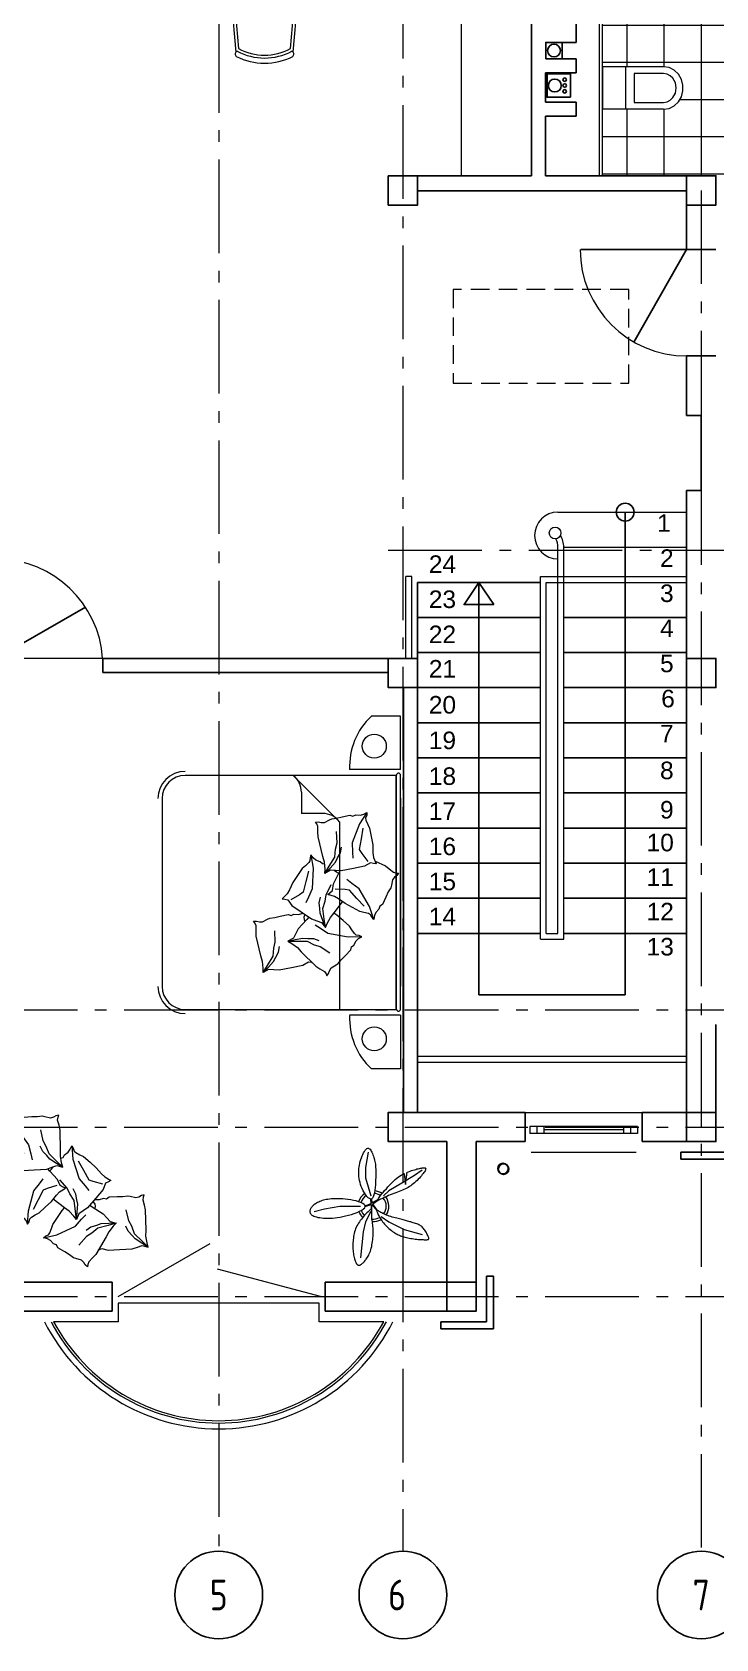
# Model space of a CAD drawing. Header units: millimetres. Extents: x -133165 to 20117, y 15722 to 63536.
# Drawn here: x -82833 to -76988, y 16065 to 29798 of the extents above; entities that cross this region are included whole.
import ezdxf
from ezdxf.enums import TextEntityAlignment as Align

# ---------------------------------------------------------------- set-up
doc = ezdxf.new("R2010")
doc.units = ezdxf.units.MM
for name, pattern in [('GOST2.303 5', [24, 20, -1.5, 1, -1.5]), ('GOST2.303 6', [12, 8, -1.5, 1, -1.5]), ('HIDDEN', [9.525, 6.35, -3.175])]:
    doc.linetypes.add(name, pattern=pattern)
doc.layers.get('0').update_dxf_attribs({"lineweight": 15})
for name, color, linetype, lineweight in [('area', 191, 'Continuous', 30), ('axis', 7, 'GOST2.303 5', 9), ('Furniture', 28, 'Continuous', 9), ('hatch', 8, 'Continuous', 5), ('v', 140, 'Continuous', 20), ('wall', 5, 'Continuous', 60), ('wc', 4, 'Continuous', 15)]:
    doc.layers.add(name, color=color, linetype=linetype, lineweight=lineweight)
for name, color, linetype in [('cornice', 251, 'Continuous'), ('hidden', 9, 'HIDDEN'), ('merdiven', 3, 'Continuous'), ('windows', 8, 'Continuous')]:
    doc.layers.add(name, color=color, linetype=linetype)
doc.styles.add('ATTR', font='romans.shx', dxfattribs={"width": 0.8, "height": 0.470416})
doc.styles.add('GOST 2.304', font='CS_Gost2304.shx')
doc.styles.add('style1', font='arial.ttf')

# ---------------------------------------------------------------- blocks, each defined once
blk = doc.blocks.new('karniz-450mm')
at = {"layer": 'cornice', "ltscale": 50}
for p, q in [((0, 390), (-60, 390)), ((-60, 390), (-60, -60)), ((0, 0), (0, 390)), ((390, 0), (0, 0)), ((390, -60), (390, 0)), ((-60, -60), (390, -60))]:
    blk.add_line(p, q, dxfattribs=at)
blk = doc.blocks.new('унитаз1')
at = {"linetype": 'Continuous'}
for p, q in [((20327, -23011), (20327, -22481)), ((20697, -22481), (20327, -22481)), ((20697, -23011), (20697, -22481)), ((20697, -22681), (20327, -22681)), ((20387, -22756), (20387, -23011)), ((20637, -22756), (20387, -22756)), ((20637, -23011), (20637, -22756))]:
    blk.add_line(p, q, dxfattribs=at)
for points in [[(20327, -23011), (20334, -23061), (20357, -23105), (20392, -23141)], [(20387, -23011), (20392, -23042), (20406, -23070), (20428, -23093)], [(20596, -23093), (20618, -23070), (20632, -23042), (20637, -23011)], [(20632, -23141), (20667, -23105), (20689, -23061), (20697, -23011)], [(20392, -23141), (20436, -23166), (20486, -23179), (20537, -23179), (20587, -23166), (20632, -23141)], [(20428, -23093), (20468, -23114), (20512, -23121), (20556, -23114), (20596, -23093)]]:
    blk.add_lwpolyline(points, dxfattribs=at)
blk = doc.blocks.new('CHEDIN3')
at = {"lineweight": 9}
for p, q in [((29, 386), (0, 54)), ((47, 362), (20, 52)), ((32, 416), (32, 416)), ((430, 52), (403, 362)), ((450, 54), (421, 386)), ((50, 19), (401, 19)), ((50, -1), (401, -1))]:
    blk.add_line(p, q, dxfattribs=at)
for centre, radius, start, end in [((225, 36), 426, 63.0136, 116.9507), ((47, 400), 22, 131.6226, 246.1334), ((225, 36), 391, 61.3288, 118.6295), ((225, 36), 371, 61.3288, 118.6295), ((404, 400), 22, 293.8666, 48.3774), ((50, 49), 50, 174.9603, 270), ((50, 49), 30, 174.9603, 270), ((401, 49), 50, 270, 5.0397), ((401, 49), 30, 270, 5.0397)]:
    blk.add_arc(centre, radius, start, end, dxfattribs=at)
blk = doc.blocks.new('7')
for p, q in [((34733, 36830), (34722, 36776)), ((34743, 36929), (34731, 36879)), ((34731, 36879), (34733, 36830)), ((34766, 36902), (34743, 36929)), ((34810, 36871), (34766, 36902)), ((34901, 36854), (34810, 36871)), ((34981, 36836), (34901, 36854)), ((35296, 36689), (34981, 36836)), ((34608, 36586), (34566, 36499)), ((34634, 36666), (34608, 36586)), ((34660, 36700), (34634, 36666)), ((34722, 36776), (34660, 36700)), ((35021, 36494), (34832, 36541)), ((35436, 36549), (35263, 36484)), ((35384, 36643), (35296, 36689)), ((35497, 36609), (35384, 36643)), ((35571, 36596), (35436, 36549)), ((35571, 36596), (35464, 36527)), ((35571, 36596), (35497, 36609)), ((35500, 36516), (35571, 36596)), ((33639, 36244), (33695, 36288)), ((33695, 36288), (33829, 36345)), ((33829, 36345), (33961, 36399)), ((33961, 36399), (34096, 36432)), ((34096, 36432), (34168, 36459)), ((34144, 36245), (34257, 36374)), ((34168, 36459), (34268, 36526)), ((34268, 36526), (34268, 36481)), ((34268, 36481), (34270, 36423)), ((34270, 36423), (34347, 36338)), ((34347, 36338), (34424, 36162)), ((34488, 36276), (34477, 36199)), ((34519, 36319), (34488, 36276)), ((34566, 36499), (34511, 36373)), ((34511, 36373), (34519, 36319)), ((34893, 36204), (34962, 36286)), ((34962, 36286), (34909, 36170)), ((34962, 36286), (34935, 36146)), ((34962, 36286), (34986, 36215)), ((35127, 36500), (35021, 36494)), ((35177, 36406), (35078, 36409)), ((35263, 36484), (35127, 36500)), ((35270, 36438), (35177, 36406)), ((35347, 36458), (35270, 36438)), ((35464, 36527), (35347, 36458)), ((35393, 36135), (35476, 36335)), ((35476, 36335), (35489, 36428)), ((35489, 36428), (35500, 36516)), ((32790, 35994), (32763, 35960)), ((32852, 36071), (32790, 35994)), ((32862, 36125), (32852, 36071)), ((32872, 36224), (32860, 36173)), ((32860, 36173), (32862, 36125)), ((32896, 36196), (32872, 36224)), ((32939, 36166), (32896, 36196)), ((33030, 36149), (32939, 36166)), ((33111, 36130), (33030, 36149)), ((33425, 35983), (33111, 36130)), ((33513, 35938), (33425, 35983)), ((33438, 36189), (33489, 36194)), ((33482, 36140), (33438, 36189)), ((33438, 36189), (33655, 36106)), ((33509, 36088), (33482, 36140)), ((33489, 36194), (33538, 36185)), ((33522, 36010), (33509, 36088)), ((33552, 35967), (33522, 36010)), ((33538, 36185), (33575, 36199)), ((33575, 36199), (33639, 36244)), ((33655, 36106), (34003, 36052)), ((33718, 36175), (33901, 36188)), ((33901, 36188), (34088, 36193)), ((34003, 36052), (34154, 36089)), ((34088, 36193), (34144, 36245)), ((34154, 36089), (34257, 36113)), ((34424, 36162), (34510, 35963)), ((34450, 36145), (34438, 36131)), ((34477, 36199), (34450, 36145)), ((34454, 36092), (34459, 36092)), ((34459, 36092), (34507, 36102)), ((34488, 36015), (34532, 36042)), ((34507, 36102), (34544, 36088)), ((34532, 36042), (34718, 36154)), ((34544, 36088), (34574, 36067)), ((34718, 36154), (34808, 36180)), ((34808, 36180), (34893, 36204)), ((34858, 36044), (34850, 35964)), ((34909, 36170), (34858, 36044)), ((34935, 36146), (34897, 35965)), ((34986, 36215), (35037, 36107)), ((35037, 36107), (35094, 36027)), ((35094, 36027), (35286, 35737)), ((35318, 35958), (35393, 36135)), ((32695, 35794), (32640, 35667)), ((32737, 35880), (32695, 35794)), ((32763, 35960), (32737, 35880)), ((33150, 35789), (32962, 35836)), ((33257, 35794), (33150, 35789)), ((33393, 35779), (33257, 35794)), ((33399, 35732), (33307, 35701)), ((33566, 35843), (33393, 35779)), ((33477, 35752), (33399, 35732)), ((33594, 35821), (33477, 35752)), ((33627, 35904), (33513, 35938)), ((33547, 35928), (33552, 35967)), ((33701, 35891), (33566, 35843)), ((33701, 35891), (33594, 35821)), ((33606, 35629), (33619, 35722)), ((33619, 35722), (33630, 35810)), ((33644, 35702), (33622, 35747)), ((33701, 35891), (33627, 35904)), ((33630, 35810), (33701, 35891)), ((33848, 35715), (33663, 35662)), ((33963, 35709), (33848, 35715)), ((34056, 35798), (33869, 35749)), ((34009, 35744), (33963, 35709)), ((34043, 35773), (34009, 35744)), ((34055, 35653), (34043, 35773)), ((34163, 35794), (34056, 35798)), ((34212, 35888), (34113, 35885)), ((34298, 35811), (34163, 35794)), ((34305, 35858), (34212, 35888)), ((34473, 35749), (34298, 35811)), ((34382, 35839), (34305, 35858)), ((34500, 35771), (34382, 35839)), ((34608, 35703), (34473, 35749)), ((34608, 35703), (34500, 35771)), ((34510, 35963), (34524, 35871)), ((34524, 35871), (34536, 35783)), ((34536, 35783), (34608, 35703)), ((34641, 35784), (34603, 35883)), ((34699, 35640), (34641, 35784)), ((34850, 35964), (34832, 35868)), ((34832, 35868), (34849, 35771)), ((34897, 35965), (34932, 35832)), ((34932, 35832), (34942, 35726)), ((34942, 35726), (35017, 35547)), ((35240, 35814), (35242, 35872)), ((35240, 35806), (35240, 35814)), ((35242, 35872), (35318, 35958)), ((35286, 35737), (35316, 35661)), ((32537, 35391), (32753, 35476)), ((32580, 35440), (32537, 35391)), ((32606, 35493), (32580, 35440)), ((32618, 35570), (32606, 35493)), ((32649, 35614), (32618, 35570)), ((32640, 35667), (32649, 35614)), ((32753, 35476), (33100, 35535)), ((33100, 35535), (33252, 35499)), ((33307, 35701), (33208, 35703)), ((33252, 35499), (33355, 35476)), ((33448, 35253), (33522, 35430)), ((33522, 35430), (33606, 35629)), ((33663, 35662), (33609, 35647)), ((33658, 35661), (33644, 35702)), ((33778, 35407), (33731, 35502)), ((33900, 35422), (33905, 35499)), ((33905, 35499), (33933, 35668)), ((34080, 35580), (34055, 35653)), ((34139, 35455), (34080, 35580)), ((34334, 35607), (34117, 35503)), ((34182, 35318), (34139, 35455)), ((34421, 35654), (34334, 35607)), ((34360, 35551), (34337, 35609)), ((34431, 35427), (34360, 35551)), ((34534, 35689), (34421, 35654)), ((34608, 35703), (34534, 35689)), ((34692, 35287), (34699, 35640)), ((35265, 35473), (35199, 35400)), ((35317, 35491), (35265, 35473)), ((35316, 35661), (35346, 35573)), ((35365, 35496), (35317, 35491)), ((35346, 35573), (35383, 35535)), ((35414, 35515), (35365, 35496)), ((35383, 35535), (35414, 35515)), ((32537, 35391), (32588, 35386)), ((32588, 35386), (32637, 35396)), ((32637, 35396), (32674, 35382)), ((32674, 35382), (32738, 35338)), ((32738, 35338), (32795, 35295)), ((32795, 35295), (32930, 35239)), ((32817, 35408), (32999, 35398)), ((32930, 35239), (33062, 35187)), ((32999, 35398), (33187, 35395)), ((33062, 35187), (33198, 35155)), ((33187, 35395), (33243, 35343)), ((33198, 35155), (33270, 35130)), ((33243, 35343), (33358, 35215)), ((33370, 35109), (33371, 35166)), ((33371, 35166), (33448, 35253)), ((33844, 35267), (33778, 35407)), ((34107, 35032), (33844, 35267)), ((34015, 35274), (33900, 35422)), ((34121, 35125), (34015, 35274)), ((34222, 35179), (34182, 35318)), ((34224, 35107), (34222, 35179)), ((34506, 35303), (34431, 35427)), ((34557, 35253), (34506, 35303)), ((34610, 35195), (34557, 35253)), ((34630, 35161), (34610, 35195)), ((34627, 35111), (34630, 35161)), ((34639, 35061), (34692, 35287)), ((34805, 35168), (34730, 35145)), ((34843, 35204), (34805, 35168)), ((34897, 35204), (34843, 35204)), ((35014, 35277), (34897, 35204)), ((35094, 35331), (35014, 35277)), ((35169, 35369), (35094, 35331)), ((35199, 35400), (35169, 35369)), ((33270, 35130), (33371, 35064)), ((33327, 35092), (33373, 34903)), ((33371, 35064), (33370, 35109)), ((33373, 34903), (33409, 34829)), ((34309, 34917), (34107, 35032)), ((34118, 34869), (34186, 34908)), ((34186, 34908), (34244, 34920)), ((34230, 35030), (34224, 35107)), ((34242, 34992), (34230, 35030)), ((34280, 34960), (34242, 34992)), ((34244, 34920), (34309, 34917)), ((34309, 34917), (34280, 34960)), ((34639, 35061), (34627, 35111)), ((34681, 35111), (34639, 35061)), ((34730, 35145), (34681, 35111)), ((33409, 34829), (33452, 34747)), ((33456, 34694), (33449, 34659)), ((33449, 34659), (33496, 34681)), ((33452, 34747), (33456, 34694)), ((33496, 34681), (33533, 34713)), ((33533, 34713), (33581, 34738)), ((33581, 34738), (33679, 34738)), ((33679, 34738), (33723, 34738)), ((33723, 34738), (33801, 34768)), ((33801, 34768), (33895, 34789)), ((33895, 34789), (34028, 34825)), ((34028, 34825), (34065, 34865)), ((34065, 34865), (34118, 34869))]:
    blk.add_line(p, q)
blk = doc.blocks.new('Plant 2')
for p, q in [((-0.98, 9.39), (-1.42, 6.75)), ((-1.42, 6.75), (-1.42, 4.99)), ((8.26, 6.31), (6.94, 5.43)), ((-1.42, 4.99), (-0.54, 1.91)), ((2.54, 2.79), (1.66, 1.91)), ((4.74, 4.11), (2.54, 2.79)), ((6.94, 5.43), (4.74, 4.11)), ((-8.46, -0.29), (-5.82, 0.15)), ((-5.82, 0.15), (-2.3, 0.15)), ((-1.52, 0.24), (-0.49, 0.61)), ((-1.49, 0.11), (-0.47, 0.45)), ((-0.49, 0.59), (-0.51, 1.38)), ((-0.47, 0.45), (-0.49, -0.34)), ((-0.28, 0.69), (-0.38, 1.4)), ((-0.38, -0.36), (-0.34, 0.47)), ((-0.34, 0.47), (0.48, -0.55)), ((0.71, 1.31), (-0.28, 0.71)), ((-0.21, 0.55), (0.75, 1.23)), ((0.56, -0.53), (-0.21, 0.57)), ((-10.22, -0.73), (-8.46, -0.29)), ((-1.42, -2.49), (-1.86, -4.25)), ((-0.54, -0.73), (-1.42, -2.49)), ((1.22, -1.61), (2.54, -2.49)), ((2.54, -2.49), (5.18, -3.81)), ((-1.86, -4.25), (-2.3, -8.65)), ((5.18, -3.81), (8.26, -4.69))]:
    blk.add_line(p, q)
for points in [[(-2, 3.16), (-2.16, 3.51), (-2.28, 3.86), (-2.38, 4.21), (-2.46, 4.54), (-2.52, 4.88), (-2.56, 5.21), (-2.58, 5.54), (-2.59, 5.87), (-2.58, 6.2), (-2.56, 6.53), (-2.53, 6.86), (-2.48, 7.18), (-2.42, 7.51), (-2.34, 7.82), (-2.25, 8.13), (-2.15, 8.44), (-2.03, 8.74), (-1.91, 9.02), (-1.77, 9.29), (-1.63, 9.52), (-1.48, 9.72), (-1.34, 9.88), (-1.19, 10), (-1.05, 10.05), (-0.92, 10.05), (-0.79, 9.99), (-0.67, 9.89), (-0.56, 9.75), (-0.45, 9.58), (-0.35, 9.38), (-0.26, 9.17), (-0.17, 8.95), (-0.09, 8.73), (-0.02, 8.51), (0.05, 8.29), (0.1, 8.05), (0.16, 7.82), (0.2, 7.57), (0.24, 7.32), (0.27, 7.05), (0.29, 6.76), (0.31, 6.47), (0.32, 6.15), (0.32, 5.82), (0.32, 5.46), (0.31, 5.09), (0.29, 4.69), (0.27, 4.26), (0.24, 3.81), (0.2, 3.35), (0.14, 2.9), (0.08, 2.47), (-0.01, 2.09), (-0.11, 1.77), (-0.24, 1.54), (-0.39, 1.4), (-0.57, 1.37), (-0.77, 1.45), (-0.98, 1.61), (-1.2, 1.84), (-1.42, 2.13), (-1.63, 2.45), (-1.83, 2.8), (-2, 3.16)], [(2.4, 3.45), (2.66, 3.75), (2.92, 4.02), (3.17, 4.27), (3.41, 4.51), (3.65, 4.73), (3.89, 4.93), (4.13, 5.11), (4.38, 5.29), (4.63, 5.44), (4.88, 5.59), (5.14, 5.72), (5.4, 3.85), (5.66, 5.96), (5.92, 6.06), (6.18, 6.15), (6.43, 6.24), (6.67, 6.32), (6.91, 6.39), (7.14, 6.46), (7.35, 6.52), (7.56, 6.57), (7.76, 6.61), (7.94, 6.65), (8.12, 6.68), (8.27, 6.7), (8.42, 6.72), (8.54, 6.72), (8.65, 6.72), (8.73, 6.7), (8.8, 6.66), (8.84, 6.61), (8.85, 6.53), (8.84, 6.44), (8.8, 6.33), (8.73, 6.2), (8.65, 6.06), (8.54, 5.9), (8.42, 5.73), (8.27, 5.55), (8.12, 5.36), (7.94, 5.16), (7.76, 4.96), (7.57, 4.76), (7.36, 4.56), (7.15, 4.37), (6.94, 4.17), (6.72, 3.99), (6.5, 3.82), (6.28, 3.66), (6.06, 3.52), (5.83, 3.38), (5.6, 3.25), (5.37, 3.13), (5.12, 3.02), (4.86, 2.9), (4.6, 2.79), (4.31, 2.68), (4.02, 2.57), (3.72, 2.46), (3.41, 2.34), (3.1, 2.23), (2.79, 2.1), (2.48, 1.97), (2.18, 1.84), (1.88, 1.7), (1.6, 1.56), (1.34, 1.44), (1.11, 1.34), (0.93, 1.26), (0.79, 1.23), (0.72, 1.25), (0.71, 1.33), (0.77, 1.47), (0.9, 1.67), (1.08, 1.92), (1.3, 2.2), (1.56, 2.5), (1.83, 2.82), (2.12, 3.14), (2.4, 3.45)], [(-3.98, 1.25), (-4.45, 1.33), (-4.9, 1.38), (-5.34, 1.42), (-5.77, 1.44), (-6.18, 1.44), (-6.57, 1.44), (-6.94, 1.42), (-7.28, 1.4), (-7.6, 1.37), (-7.89, 1.33), (-8.16, 1.29), (-8.41, 1.23), (-8.64, 1.18), (-8.86, 1.11), (-9.07, 1.04), (-9.26, 0.96), (-9.45, 0.87), (-9.63, 0.78), (-9.81, 0.69), (-9.97, 0.58), (-10.12, 0.48), (-10.26, 0.37), (-10.39, 0.26), (-10.51, 0.15), (-10.61, 0.04), (-10.7, -0.07), (-10.78, -0.18), (-10.84, -0.29), (-10.89, -0.4), (-10.92, -0.51), (-10.94, -0.62), (-10.95, -0.73), (-10.94, -0.84), (-10.92, -0.95), (-10.88, -1.05), (-10.81, -1.16), (-10.73, -1.26), (-10.61, -1.36), (-10.47, -1.45), (-10.29, -1.53), (-10.08, -1.61), (-9.84, -1.68), (-9.57, -1.75), (-9.27, -1.8), (-8.95, -1.84), (-8.61, -1.87), (-8.25, -1.89), (-7.87, -1.9), (-7.48, -1.89), (-7.07, -1.87), (-6.65, -1.83), (-6.22, -1.78), (-5.77, -1.71), (-5.31, -1.62), (-4.84, -1.51), (-4.35, -1.39), (-3.85, -1.24), (-3.36, -1.08), (-2.89, -0.9), (-2.45, -0.71), (-2.08, -0.51), (-1.78, -0.31), (-1.58, -0.12), (-1.49, 0.08), (-1.53, 0.27), (-1.67, 0.45), (-1.92, 0.62), (-2.24, 0.78), (-2.63, 0.92), (-3.06, 1.05), (-3.52, 1.16), (-3.98, 1.25)], [(-1.78, -1.61), (-1.97, -1.83), (-2.15, -2.05), (-2.33, -2.27), (-2.49, -2.5), (-2.64, -2.72), (-2.78, -2.96), (-2.91, -3.2), (-3.03, -3.44), (-3.13, -3.69), (-3.22, -3.95), (-3.3, -4.21), (-3.37, -4.48), (-3.43, -4.75), (-3.47, -5.02), (-3.51, -5.29), (-3.54, -5.57), (-3.57, -5.84), (-3.59, -6.12), (-3.6, -6.39), (-3.6, -6.66), (-3.6, -6.92), (-3.59, -7.19), (-3.57, -7.44), (-3.54, -7.69), (-3.51, -7.94), (-3.48, -8.17), (-3.43, -8.4), (-3.39, -8.61), (-3.34, -8.81), (-3.29, -8.99), (-3.23, -9.16), (-3.18, -9.31), (-3.12, -9.43), (-3.07, -9.54), (-3.01, -9.63), (-2.96, -9.71), (-2.9, -9.77), (-2.85, -9.82), (-2.79, -9.86), (-2.74, -9.89), (-2.68, -9.92), (-2.63, -9.93), (-2.57, -9.94), (-2.51, -9.94), (-2.44, -9.93), (-2.38, -9.9), (-2.3, -9.87), (-2.22, -9.82), (-2.14, -9.76), (-2.05, -9.68), (-1.95, -9.6), (-1.85, -9.5), (-1.74, -9.39), (-1.64, -9.27), (-1.53, -9.15), (-1.42, -9.01), (-1.31, -8.87), (-1.2, -8.72), (-1.09, -8.56), (-0.99, -8.39), (-0.89, -8.2), (-0.79, -8), (-0.7, -7.78), (-0.61, -7.55), (-0.53, -7.29), (-0.46, -7.02), (-0.39, -6.73), (-0.34, -6.44), (-0.28, -6.14), (-0.24, -5.85), (-0.2, -5.55), (-0.17, -5.27), (-0.15, -5), (-0.13, -4.75), (-0.12, -4.5), (-0.12, -4.26), (-0.12, -4.02), (-0.13, -3.78), (-0.15, -3.54), (-0.17, -3.29), (-0.2, -3.04), (-0.24, -2.79), (-0.27, -2.53), (-0.31, -2.28), (-0.34, -2.02), (-0.37, -1.78), (-0.38, -1.54), (-0.39, -1.31), (-0.39, -1.1), (-0.37, -0.91), (-0.36, -0.73), (-0.35, -0.59), (-0.34, -0.47), (-0.36, -0.4), (-0.4, -0.36), (-0.46, -0.36), (-0.56, -0.41), (-0.69, -0.5), (-0.84, -0.63), (-1.01, -0.79), (-1.2, -0.97), (-1.39, -1.17), (-1.59, -1.39), (-1.78, -1.61)], [(0.93, -1.68), (1.05, -1.88), (1.18, -2.08), (1.32, -2.28), (1.47, -2.49), (1.63, -2.69), (1.81, -2.9), (1.99, -3.1), (2.18, -3.29), (2.37, -3.48), (2.57, -3.66), (2.78, -3.84), (2.98, -4), (3.19, -4.15), (3.39, -4.29), (3.59, -4.42), (3.79, -4.54), (3.98, -4.64), (4.16, -4.73), (4.35, -4.82), (4.53, -4.89), (4.72, -4.95), (4.91, -5.01), (5.12, -5.07), (5.33, -5.13), (5.56, -5.18), (5.79, -5.24), (6.04, -5.29), (6.29, -5.34), (6.55, -5.38), (6.8, -5.43), (7.06, -5.46), (7.31, -5.49), (7.55, -5.52), (7.79, -5.54), (8.01, -5.55), (8.23, -5.56), (8.42, -5.56), (8.61, -5.57), (8.77, -5.57), (8.92, -5.57), (9.05, -5.57), (9.16, -5.56), (9.24, -5.55), (9.31, -5.53), (9.35, -5.5), (9.38, -5.44), (9.38, -5.37), (9.36, -5.27), (9.32, -5.15), (9.27, -5.01), (9.2, -4.84), (9.11, -4.67), (9.02, -4.49), (8.92, -4.3), (8.81, -4.12), (8.7, -3.95), (8.59, -3.8), (8.48, -3.65), (8.36, -3.52), (8.24, -3.39), (8.12, -3.28), (7.98, -3.18), (7.83, -3.09), (7.68, -3), (7.5, -2.92), (7.32, -2.85), (7.13, -2.78), (6.93, -2.72), (6.73, -2.66), (6.53, -2.6), (6.33, -2.54), (6.14, -2.49), (5.95, -2.43), (5.76, -2.38), (5.58, -2.32), (5.39, -2.27), (5.21, -2.21), (5.01, -2.16), (4.81, -2.1), (4.6, -2.05), (4.37, -1.99), (4.13, -1.94), (3.89, -1.88), (3.63, -1.82), (3.38, -1.75), (3.12, -1.69), (2.87, -1.61), (2.62, -1.53), (2.37, -1.45), (2.14, -1.36), (1.91, -1.26), (1.7, -1.17), (1.5, -1.07), (1.32, -0.98), (1.15, -0.89), (1, -0.8), (0.87, -0.72), (0.77, -0.65), (0.68, -0.6), (0.61, -0.55), (0.55, -0.53), (0.52, -0.52), (0.5, -0.54), (0.49, -0.58), (0.5, -0.65), (0.52, -0.74), (0.55, -0.86), (0.6, -0.99), (0.66, -1.15), (0.74, -1.31), (0.83, -1.49), (0.93, -1.68)]]:
    blk.add_lwpolyline(points, close=True)
for radius, start, end in [(2.64, 55.4621, 85.1348), (2.64, 123.8022, 163.3846), (2.2, 123.3061, 164.633), (2.2, 56.1561, 85.8565), (2.2, 323.0276, 39.4037), (2.64, 325.816, 37.097), (2.64, 200.5744, 226.3792), (2.2, 199.7262, 226.28), (2.2, 263.9554, 299.0217), (2.64, 266.0481, 299.6067)]:
    blk.add_arc((-0.1, 0.15), radius, start, end)
at = {"style": 'ATTR', "width": 0.8, "flags": 9}
blk.add_attdef('ESTCODE', (0, 0), '', height=0.00407, dxfattribs=at)

msp = doc.modelspace()

# ---------------------------------------------------------------- hatches: boundary and pattern name
at = {"layer": 'hatch', "lineweight": 0, "ltscale": 100}
h = msp.add_hatch(dxfattribs=at)
h.set_pattern_fill('NET', color=256, scale=100, style=0)
h.set_pattern_definition([(0, (161012.64, 171779.28), (0, 317.5), []), (90, (161012.64, 171779.28), (-317.5, 2e-14), [])])
edge = h.paths.add_edge_path()
edge.add_arc((-74078.2, 22555), 6735.8, 87.04803, 91.08591, ccw=False)
edge.add_arc((-73278.2, 29043.1), 512.2, 150.83586, 152.22358, ccw=False)
edge.add_arc((-73645, 28966.9), 335.6, 75.84446, 103.85712, ccw=False)
edge.add_arc((-73570.2, 29250.3), 42.7, 1.71399, 80.21921, ccw=False)
edge.add_arc((-77421.6, 28954.3), 3905.3, -3.75315, 4.36524, ccw=False)
edge.add_line((-73524.6, 28698.6), (-73524.6, 28536.6))
edge.add_arc((-73584.6, 28536.6), 60, -90, 0, ccw=False)
edge.add_arc((-74370.3, 31463.6), 3088.5, 282.2257, 284.73733, ccw=False)
edge.add_line((-73716.3, 28445.1), (-73358, 28445.1))
edge.add_line((-73358, 28445.1), (-73358, 28570.1))
edge.add_line((-73358, 28570.1), (-73358, 28765.1))
edge.add_line((-73358, 28765.1), (-73358, 29765.1))
edge.add_line((-73358, 29765.1), (-73358, 30245.1))
edge.add_line((-73358, 30245.1), (-74458, 30245.1))
edge.add_line((-74458, 30245.1), (-74560.5, 30347.6))
edge.add_line((-74560.5, 30347.6), (-75055.5, 29852.6))
edge.add_arc((-74560.5, 30347.6), 700, 135, 225, ccw=False)
edge.add_line((-75055.5, 30842.5), (-75158, 30945.1))
edge.add_line((-75158, 30945.1), (-75158, 32445.1))
edge.add_line((-75158, 32445.1), (-75438, 32445.1))
edge.add_line((-75438, 32445.1), (-75438, 31535.1))
edge.add_arc((-75438, 32445.1), 910, 180, 270, ccw=False)
edge.add_line((-76348, 32445.1), (-76957.3, 32445.1))
edge.add_line((-76957.3, 32445.1), (-76957.3, 32144.6))
edge.add_arc((-77657.3, 32144.6), 700, 270, 360, ccw=False)
edge.add_line((-77657.3, 31444.6), (-77957.3, 31444.6))
edge.add_line((-77957.3, 31444.6), (-77957.3, 30870.1))
edge.add_arc((-77933.3, 30870.1), 24, 111.28435, 180, ccw=False)
edge.add_spline(control_points=[(-77942, 30892.4), (-77941.3, 30907.7), (-77939.9, 30923), (-77934.5, 30960.5), (-77929.6, 30982.4), (-77916.5, 31024.1), (-77908.4, 31043.9), (-77889.2, 31080.3), (-77878, 31096.9), (-77857.6, 31120.9), (-77849, 31129.4), (-77830.9, 31144.5), (-77821.3, 31151.1), (-77803.5, 31160.8), (-77795.5, 31164.4), (-77779, 31170.1), (-77770.6, 31172.2), (-77753.6, 31174.9), (-77744.9, 31175.4), (-77727.7, 31174.9), (-77719.2, 31173.9), (-77702.3, 31170.2), (-77693.9, 31167.6), (-77677.7, 31161), (-77669.8, 31156.9), (-77654.6, 31147.6), (-77647.2, 31142.3), (-77633.1, 31130.5), (-77626.4, 31124.1), (-77607.4, 31103.5), (-77596.1, 31088), (-77576.3, 31053.9), (-77567.7, 31035.3), (-77553.5, 30995.9), (-77547.8, 30975.1), (-77539.6, 30932.2), (-77537.1, 30910.2), (-77535.2, 30865.7), (-77535.8, 30843.4), (-77540.3, 30799.5), (-77544.1, 30777.9), (-77554.7, 30736.4), (-77561.6, 30716.5), (-77578.2, 30679.4), (-77587.9, 30662.1), (-77607.4, 30634.6), (-77616.7, 30623.6), (-77634.8, 30606.1), (-77643.3, 30599.1), (-77661.1, 30586.9), (-77670.4, 30581.7), (-77687.8, 30574.1), (-77695.8, 30571.4), (-77712.1, 30567.4), (-77720.4, 30566.1), (-77731.2, 30565.5), (-77733.8, 30565.4), (-77736.3, 30565.3), (-77742.7, 30565.3), (-77749, 30565.7), (-77761.7, 30567.3), (-77768, 30568.5), (-77780.4, 30571.8), (-77786.5, 30573.9), (-77801.2, 30579.9), (-77809.6, 30584.3), (-77825.8, 30594.5), (-77833.6, 30600.3), (-77848.4, 30613.2), (-77855.5, 30620.3), (-77874.9, 30642.5), (-77886.2, 30659), (-77906, 30695.3), (-77914.4, 30715), (-77928, 30756.5), (-77933.3, 30778.4), (-77939.2, 30816.3), (-77940.9, 30831.9), (-77941.7, 30847.6)], knot_values=[1.6524105, 1.6524105, 1.6524105, 1.6524105, 1.8091969, 1.8091969, 2.0443351, 2.0443351, 2.2794733, 2.2794733, 2.5146114, 2.5146114, 2.6652825, 2.6652825, 2.8159535, 2.8159535, 2.9327309, 2.9327309, 3.0495084, 3.0495084, 3.1662859, 3.1662859, 3.2830634, 3.2830634, 3.3998408, 3.3998408, 3.5166183, 3.5166183, 3.6333958, 3.6333958, 3.7501732, 3.7501732, 3.9772514, 3.9772514, 4.2043296, 4.2043296, 4.4314078, 4.4314078, 4.658486, 4.658486, 4.8855642, 4.8855642, 5.1126424, 5.1126424, 5.3397206, 5.3397206, 5.5667988, 5.5667988, 5.7422675, 5.7422675, 5.882368, 5.882368, 6.0224686, 6.0224686, 6.1356852, 6.1356852, 6.2489017, 6.2489017, 6.2831853, 6.2831853, 6.2831853, 6.3696498, 6.3696498, 6.4561142, 6.4561142, 6.5425786, 6.5425786, 6.6672829, 6.6672829, 6.7919871, 6.7919871, 6.9166914, 6.9166914, 7.1518295, 7.1518295, 7.3869677, 7.3869677, 7.6221059, 7.6221059, 7.7830065, 7.7830065, 7.7830065, 7.7830065], degree=3, periodic=0)
edge.add_arc((-77933.3, 30870.1), 24, 180, 249.3651, ccw=False)
edge.add_line((-77957.3, 30870.1), (-77957.3, 30070.1))
edge.add_line((-77957.3, 30070.1), (-77904.8, 30070.1))
edge.add_line((-77904.8, 30070.1), (-77904.9, 30249.7))
edge.add_line((-77904.9, 30249.7), (-77785.7, 30249.8))
edge.add_line((-77785.7, 30249.8), (-77490.8, 30249.9))
edge.add_ellipse((-77490.7, 30069.9), major_axis=(255.1, 0.1), ratio=0.7054885, start_angle=0, end_angle=90, ccw=False)
edge.add_ellipse((-77490.7, 30069.9), major_axis=(255.1, 0.1), ratio=0.7054885, start_angle=270, end_angle=360, ccw=False)
edge.add_line((-77490.7, 29889.9), (-77785.5, 29889.8))
edge.add_line((-77785.5, 29889.8), (-77904.7, 29889.7))
edge.add_line((-77904.7, 29889.7), (-77904.8, 30070.1))
edge.add_line((-77904.8, 30070.1), (-77957.3, 30070.1))
edge.add_line((-77957.3, 30070.1), (-77957.3, 29502.2))
edge.add_line((-77957.3, 29502.2), (-77435.6, 29502.2))
edge.add_line((-77435.6, 29502.2), (-77386.9, 29494.6))
edge.add_line((-77386.9, 29494.6), (-77342.9, 29472.6))
edge.add_line((-77342.9, 29472.6), (-77307.6, 29438.2))
edge.add_line((-77307.6, 29438.2), (-77282.8, 29394.2))
edge.add_line((-77282.8, 29394.2), (-77269.9, 29345.3))
edge.add_line((-77269.9, 29345.3), (-77269.9, 29294.8))
edge.add_line((-77269.9, 29294.8), (-77282.8, 29245.9))
edge.add_line((-77282.8, 29245.9), (-77307.7, 29201.9))
edge.add_line((-77307.7, 29201.9), (-77342.9, 29167.6))
edge.add_line((-77342.9, 29167.6), (-77386.9, 29145.5))
edge.add_line((-77386.9, 29145.5), (-77435.6, 29138))
edge.add_line((-77435.6, 29138), (-77957.3, 29138))
edge.add_line((-77957.3, 29138), (-77957.3, 28570.1))
edge.add_line((-77957.3, 28570.1), (-76988, 28570.1))
edge.add_line((-76988, 28570.1), (-76988, 28445.1))
edge.add_line((-76988, 28445.1), (-76409.4, 28445.1))
edge.add_arc((-75508, 28320.1), 910, 90, 172.10474, ccw=False)
edge.add_line((-75508, 29230.1), (-75508, 28445.1))
edge.add_line((-75508, 28445.1), (-75024.3, 28445.1))
edge.add_arc((-74370.3, 31463.6), 3088.5, 255.26267, 257.7743, ccw=False)
edge.add_arc((-75156, 28536.7), 60, 178.60065, 269.98792, ccw=False)
edge.add_line((-75216, 28538.1), (-75216, 28698.6))
edge.add_arc((-71319, 28954.3), 3905.3, 175.63476, 183.75315, ccw=False)
edge.add_arc((-75170.4, 29250.3), 42.7, 99.78079, 178.28601, ccw=False)
edge.add_arc((-75095.6, 28966.9), 335.6, 76.14288, 104.15554, ccw=False)
edge.add_arc((-75462.5, 29043.1), 512.2, 24.43014, 29.16414, ccw=False)
edge.add_arc((-74643.4, 26776.9), 2503, 85.26593, 98.10131, ccw=False)
edge.add_arc((-74438.1, 29251.2), 20.3, 27.5483, 86.39005, ccw=False)
edge.add_arc((-74402.8, 29259.2), 17.3, 87.99591, 175.62822, ccw=False)
edge.add_arc((-74250.3, 28472), 818.8, 86.89017, 100.69313, ccw=False)

# ---------------------------------------------------------------- linework, layer by layer
at = {"ltscale": 100}
for p, q in [((-78338, 25695.1), (-77238, 25695.1)), ((-78338, 25095.1), (-78338, 25395.1)), ((-78288, 25095.1), (-78288, 25395.1)), ((-78288, 25395.1), (-77238, 25395.1)), ((-79638, 24445.1), (-79638, 25145.1)), ((-79588, 25145.1), (-79638, 25145.1)), ((-79588, 24445.1), (-79588, 25145.1)), ((-78488, 22045.1), (-78488, 25145.1)), ((-78488, 25145.1), (-77238, 25145.1)), ((-78438, 22095.1), (-78438, 25095.1)), ((-78438, 25095.1), (-77238, 25095.1)), ((-78338, 22095.1), (-78338, 25095.1)), ((-78288, 22045.1), (-78288, 25095.1)), ((-78488, 22045.1), (-78288, 22045.1)), ((-78438, 22095.1), (-78338, 22095.1)), ((-79538, 21045.1), (-77238, 21045.1)), ((-79538, 20995.1), (-77238, 20995.1))]:
    msp.add_line(p, q, dxfattribs=at)
msp.add_circle((-78362.4, 25516.9), 50, dxfattribs=at)
for centre, radius, start, end in [((-78338, 25495.1), 200, 90, 270), ((-78488, 25395.1), 150, 0, 28.76991), ((-78488, 25395.1), 200, 0, 30.83762)]:
    msp.add_arc(centre, radius, start, end, dxfattribs=at)
at = {"layer": 'area', "lineweight": 0, "ltscale": 100}
msp.add_lwpolyline([(-79827.3, 18775.1), (-80378, 18775.1), (-80378, 18935.1), (-82098, 18935.1), (-82098, 18775.1), (-82648.7, 18775.1, 0.5990083)], format="xyb", close=True, dxfattribs=at)
at = {"layer": 'axis', "color": 147, "linetype": 'GOST2.303 6', "lineweight": 0, "ltscale": 100}
for p, q in [((-79663, 37573.2), (-79663, 16815.4)), ((-81238, 37108.7), (-81238, 16815.4)), ((-77113, 28445.1), (-77113, 16815.4)), ((-79788, 25370.1), (-68638, 25370.1)), ((-92846.3, 21440.1), (-68638, 21440.1)), ((-92846.3, 20440.1), (-68638, 20440.1)), ((-92846.3, 18990.1), (-68638, 18990.1))]:
    msp.add_line(p, q, dxfattribs=at)
at = {"layer": 'axis', "color": 3, "linetype": 'Continuous', "lineweight": 25, "ltscale": 75}
for centre in [(-81238, 16440.4), (-79663, 16440.4), (-77113, 16440.4)]:
    msp.add_circle(centre, 375, dxfattribs=at)
at = {"layer": 'Furniture', "ltscale": 100}
for p, q in [((-79163, 28570.1), (-79163, 32445.1)), ((-79163, 28570.1), (-79163, 32445.1)), ((-77982.3, 28570.1), (-77982.3, 32445.1)), ((-77957.3, 28570.1), (-77957.3, 32445.1)), ((-79683.7, 23952.1), (-79933.2, 23952.1)), ((-79683.7, 23494.8), (-79683.7, 23952.1)), ((-79683.7, 23494.8), (-80119.1, 23494.8)), ((-79721.9, 23444.6), (-81524.2, 23444.6)), ((-80205.3, 23049.6), (-80600.4, 23444.6)), ((-79721.9, 21444.6), (-79721.9, 23444.6)), ((-79718.6, 21446.9), (-79718.6, 23446.9)), ((-79683.7, 21446.9), (-79683.7, 23446.9)), ((-81721.9, 23246.9), (-81721.9, 21642.3)), ((-80530.4, 23301.6), (-80530.4, 23119.5)), ((-79683.7, 23249.2), (-79683.7, 21644.6)), ((-80348.4, 23119.5), (-80530.4, 23119.5)), ((-80205.3, 23049.6), (-80205.3, 22444.6)), ((-80205.3, 22444.6), (-80205.3, 21444.6)), ((-81524.2, 21444.6), (-79721.9, 21444.6)), ((-79683.7, 21394.5), (-80119.1, 21394.5)), ((-79683.7, 21394.5), (-79683.7, 20937.2)), ((-79683.7, 20937.2), (-79933.2, 20937.2))]:
    msp.add_line(p, q, dxfattribs=at)
for centre in [(-79907.8, 23695.5), (-79907.8, 21193.8)]:
    msp.add_circle(centre, 102.4, dxfattribs=at)
for centre, radius, start, end in [((-79524.7, 23519.6), 594.9, 133.36295, 182.39023), ((-81524.2, 23246.9), 232.7, 90, 180), ((-81524.2, 23246.9), 197.7, 90, 180), ((-80711.9, 23301.5), 181.4, 359.97011, 52.08776), ((-79701.1, 23446.9), 17.4, 0, 180), ((-80348.5, 22938.1), 181.4, 37.91224, 90.02989), ((-81524.2, 21642.3), 232.7, 180, 270), ((-81524.2, 21642.3), 197.7, 180, 270), ((-79701.1, 21446.9), 17.4, 180, 0), ((-79524.7, 21369.6), 594.9, 177.60977, 226.63705)]:
    msp.add_arc(centre, radius, start, end, dxfattribs=at)
at = {"layer": 'hatch', "lineweight": 25, "ltscale": 100}
for p, q in [((-77238, 27940.1), (-78143, 27940.1)), ((-77238, 27940.1), (-77688.1, 27149.2)), ((-83138, 24445.1), (-82377.2, 24884.3))]:
    msp.add_line(p, q, dxfattribs=at)
at = {"layer": 'hidden', "color": 147, "linetype": 'HIDDEN', "lineweight": 0, "ltscale": 25}
msp.add_lwpolyline([(-77733, 26797.6), (-77733, 27597.6), (-79233, 27597.6), (-79233, 26797.6)], close=True, dxfattribs=at)
at = {"layer": 'merdiven', "ltscale": 100}
for p, q in [((-77763, 25695.1), (-77763, 25095.1)), ((-79538, 25095.1), (-78488, 25095.1)), ((-79538, 24445.1), (-79538, 25095.1)), ((-79013, 25095.1), (-79013, 21570.1)), ((-77763, 25095.1), (-77763, 21570.1)), ((-78488, 24795.1), (-79538, 24795.1)), ((-78288, 24795.1), (-77238, 24795.1)), ((-78488, 24495.1), (-79538, 24495.1)), ((-78288, 24495.1), (-77238, 24495.1)), ((-79538, 24195.1), (-78488, 24195.1)), ((-78288, 24195.1), (-77238, 24195.1)), ((-79538, 23895.1), (-78488, 23895.1)), ((-78288, 23895.1), (-77238, 23895.1)), ((-79538, 23595.1), (-78488, 23595.1)), ((-78288, 23595.1), (-77238, 23595.1)), ((-79538, 23295.1), (-78488, 23295.1)), ((-78288, 23295.1), (-77238, 23295.1)), ((-79538, 22995.1), (-78488, 22995.1)), ((-78288, 22995.1), (-77238, 22995.1)), ((-79538, 22695.1), (-78488, 22695.1)), ((-78288, 22695.1), (-77238, 22695.1)), ((-79538, 22395.1), (-78488, 22395.1)), ((-78288, 22395.1), (-77238, 22395.1)), ((-79538, 22095.1), (-78488, 22095.1)), ((-78288, 22095.1), (-77238, 22095.1)), ((-79013, 21570.1), (-77763, 21570.1))]:
    msp.add_line(p, q, dxfattribs=at)
at = {"layer": 'merdiven', "color": 253, "linetype": 'HIDDEN', "lineweight": 0, "ltscale": 10}
msp.add_line((-77238, 25395.1), (-77238, 25695.1), dxfattribs=at)
at = {"layer": 'merdiven', "ltscale": 100}
msp.add_lwpolyline([(-78885.6, 24904.7), (-79013, 25095.1), (-79140.4, 24904.7)], close=True, dxfattribs=at)
msp.add_circle((-77763, 25695.1), 76.3, dxfattribs=at)
at = {"layer": 'v', "ltscale": 100}
for p, q in [((-77658, 20445.1), (-78578, 20445.1)), ((-78578, 20445.1), (-78578, 20385.1)), ((-77658, 20385.1), (-78578, 20385.1)), ((-78518, 20445.1), (-78518, 20385.1)), ((-78458, 20445.1), (-78458, 20385.1)), ((-77778, 20415.1), (-78458, 20415.1)), ((-77778, 20445.1), (-77778, 20385.1)), ((-77718, 20445.1), (-77718, 20385.1)), ((-77658, 20445.1), (-77658, 20385.1)), ((-77658, 20445.1), (-77658, 20385.1)), ((-82098, 18990.1), (-81309.9, 19445.1)), ((-80368, 18990.1), (-81247, 19225.6))]:
    msp.add_line(p, q, dxfattribs=at)
at = {"layer": 'wall', "color": 5, "lineweight": -2, "ltscale": 100}
for p, q in [((-78182.3, 29710.1), (-78182.3, 30870.1)), ((-78182.3, 29710.1), (-78182.3, 29830.1)), ((-78442.3, 29570.1), (-78442.3, 29710.1)), ((-78182.3, 29710.1), (-78442.3, 29710.1)), ((-78182.3, 29570.1), (-78442.3, 29570.1)), ((-78182.3, 29450.1), (-78182.3, 29570.1)), ((-78182.3, 29450.1), (-78443, 29450.1)), ((-78443, 29200.1), (-78443, 29340.1)), ((-78182.3, 29200.1), (-78443, 29200.1)), ((-78182.3, 29080.1), (-78182.3, 29200.1)), ((-78443, 28570.1), (-78443, 29080.1)), ((-78182.3, 29080.1), (-78443, 29080.1)), ((-79538, 28570.1), (-78563, 28570.1)), ((-79538, 28570.1), (-78563, 28570.1)), ((-78443, 28570.1), (-76988, 28570.1)), ((-77238, 28440.1), (-79538, 28440.1)), ((-78763, 28445.1), (-78763, 28440.1)), ((-77238, 27940.1), (-77238, 28320.1)), ((-76988, 27940.1), (-77238, 27940.1)), ((-77238, 26520.1), (-77238, 27030.1)), ((-76988, 27030.1), (-77238, 27030.1)), ((-77238, 26520.1), (-77113, 26520.1)), ((-77113, 26520.1), (-77113, 25880.1)), ((-77238, 20565.1), (-77238, 25880.1)), ((-77238, 25880.1), (-77113, 25880.1)), ((-79788, 24445.1), (-82228, 24445.1)), ((-82228, 24445.1), (-82228, 24325.1)), ((-79538, 20565.1), (-79538, 24445.1)), ((-79788, 24325.1), (-82228, 24325.1)), ((-79658, 20565.1), (-79658, 24195.1)), ((-79538, 20565.1), (-79538, 24195.1)), ((-76988, 20315.1), (-76988, 21315.1)), ((-79758, 20565.1), (-78618, 20565.1)), ((-78618, 20565.1), (-78618, 20315.1)), ((-78618, 20565.1), (-78618, 20315.1)), ((-77618, 20565.1), (-77238, 20565.1)), ((-77618, 20565.1), (-77618, 20315.1)), ((-77238, 20565.1), (-77618, 20565.1)), ((-77618, 20565.1), (-77618, 20315.1)), ((-77238, 20565.1), (-77618, 20565.1)), ((-77618, 20565.1), (-77618, 20315.1)), ((-79788, 20315.1), (-79288, 20315.1)), ((-79638, 20315.1), (-79288, 20315.1)), ((-79288, 20315.1), (-79288, 19115.1)), ((-79038, 20315.1), (-78618, 20315.1)), ((-79038, 20315.1), (-79038, 18865.1)), ((-79038, 20315.1), (-78618, 20315.1)), ((-77618, 20315.1), (-76988, 20315.1)), ((-77618, 20315.1), (-76988, 20315.1)), ((-77618, 20315.1), (-76988, 20315.1)), ((-83188, 19115.1), (-82148, 19115.1)), ((-82148, 19115.1), (-82148, 18865.1)), ((-80328, 19115.1), (-79288, 19115.1)), ((-80328, 19115.1), (-80328, 18865.1)), ((-83438, 18865.1), (-82148, 18865.1)), ((-80328, 18865.1), (-79038, 18865.1))]:
    msp.add_line(p, q, dxfattribs=at)
at = {"layer": 'wall', "color": 4, "lineweight": 20, "ltscale": 100}
for p, q in [((-78618, 20565.1), (-77618, 20565.1)), ((-78568, 20225.1), (-77668, 20225.1))]:
    msp.add_line(p, q, dxfattribs=at)
at = {"layer": 'wall', "color": 5, "lineweight": -2, "ltscale": 100}
for points in [[(-78563, 28570.1), (-78563, 31110.1)], [(-78443, 29200.1), (-78443, 29450.1)], [(-78443, 28570.1), (-78443, 29080.1)], [(-79538, 20315.1), (-79788, 20315.1), (-79788, 20565.1), (-79658, 20565.1)]]:
    msp.add_lwpolyline(points, dxfattribs=at)
for points in [[(-78442.3, 29570.1), (-78302.3, 29570.1), (-78302.3, 29710.1), (-78442.3, 29710.1)], [(-78442.3, 29570.1), (-78302.3, 29570.1), (-78302.3, 29710.1), (-78442.3, 29710.1)], [(-78230.7, 29241.3), (-78230.7, 29441.3), (-78430.7, 29441.3), (-78430.7, 29241.3)], [(-79788, 28570.1), (-79538, 28570.1), (-79538, 28320.1), (-79788, 28320.1)], [(-77238, 28570.1), (-76988, 28570.1), (-76988, 28320.1), (-77238, 28320.1)], [(-79788, 24445.1), (-79538, 24445.1), (-79538, 24195.1), (-79788, 24195.1)], [(-77238, 24445.1), (-76988, 24445.1), (-76988, 24195.1), (-77238, 24195.1)], [(-77238, 20565.1), (-76988, 20565.1), (-76988, 20315.1), (-77238, 20315.1)], [(-79288, 19115.1), (-79038, 19115.1), (-79038, 18865.1), (-79288, 18865.1)]]:
    msp.add_lwpolyline(points, close=True, dxfattribs=at)
for centre, radius in [((-78372.3, 29640.1), 55), ((-78364.8, 29341.3), 55), ((-78280.1, 29391.3), 15), ((-78280.1, 29341.3), 15), ((-78280.1, 29291.3), 15), ((-78808, 20085.1), 45), ((-78803, 20080.1), 45)]:
    msp.add_circle(centre, radius, dxfattribs=at)
msp.add_arc((-81988, 24385.1), 910, 355.90396, 356.21951, dxfattribs=at)
at = {"layer": 'wall', "color": 4, "lineweight": 0, "ltscale": 100}
for radius, start, end in [(1670, 206.87823, 333.12177), (1620, 207.77816, 332.22184), (1600, 208.15608, 331.84392)]:
    msp.add_arc((-81238, 19530.1), radius, start, end, dxfattribs=at)
at = {"layer": 'windows', "lineweight": 0, "ltscale": 100}
for p, q in [((-77238, 27940.1), (-77238, 28089)), ((-82228, 24445.1), (-83120.7, 24445.1))]:
    msp.add_line(p, q, dxfattribs=at)
for centre, start, end in [((-77238, 27940.1), 180, 270), ((-83138, 24385.1), 3.78049, 88.90939)]:
    msp.add_arc(centre, 910, start, end, dxfattribs=at)

# ---------------------------------------------------------------- block references
at = {"layer": 'cornice', "xscale": -1}
for p in [(-76898, 20225.1), (-78948, 18775.1)]:
    msp.add_blockref('karniz-450mm', p, dxfattribs=at)
at = {"layer": 'Furniture', "ltscale": 100}
for name, p, xscale, yscale, zscale, rotation in [('CHEDIN3', (-80564.8, 30109.6), 1.25, 1.25, 1.25, 180), ('7', (-59436.7, 35626), -0.4999999999608378, 0.5000000000291038, 0.5, 78.73006623234987), ('7', (-106119.9, 27264), 0.4999999999867591, 0.5, 0.5, 296.2699337633601)]:
    msp.add_blockref(name, p, dxfattribs=dict(at, xscale=xscale, yscale=yscale, zscale=zscale, rotation=rotation))
at = {"layer": 'Furniture', "ltscale": 100, "xscale": 50, "yscale": 50, "zscale": 50}
msp.add_blockref('Plant 2', (-79910.8, 19755.3), dxfattribs=at)
at = {"layer": 'wc', "ltscale": 100, "xscale": 0.9842519683297724, "yscale": 0.9842519684461877, "zscale": 0.9842519685039369, "rotation": 90}
msp.add_blockref('унитаз1', (-100084.3, 9131.3), dxfattribs=at)

# ---------------------------------------------------------------- texts
at = {"ltscale": 100, "char_height": 150, "width": 111.368, "attachment_point": 3, "style": 'style1'}
for s, insert in [('{\\fArial|b0|i0|c204|p34;1}', (-77373.5, 25677)), ('{\\fArial|b0|i0|c204|p34;2\\fArial|b0|i0|c0|p34;4}', (-79208.9, 25325.6)), ('{\\fArial|b0|i0|c204|p34;2}', (-77348.9, 25377)), ('{\\fArial|b0|i0|c204|p34;2\\fArial|b0|i0|c0|p34;3}', (-79208.9, 25025.6)), ('{\\fArial|b0|i0|c204|p34;3}', (-77348.9, 25077)), ('{\\fArial|b0|i0|c204|p34;22}', (-79208.9, 24725.6)), ('{\\fArial|b0|i0|c204|p34;4}', (-77348.9, 24777)), ('{\\fArial|b0|i0|c204|p34;5}', (-77348.9, 24477)), ('{\\fArial|b0|i0|c204|p34;21}', (-79208.9, 24431.1)), ('{\\fArial|b0|i0|c204|p34;6}', (-77338.9, 24177)), ('{\\fArial|b0|i0|c204|p34;20}', (-79208.9, 24123.7)), ('{\\fArial|b0|i0|c204|p34;19}', (-79208.9, 23819.7)), ('{\\fArial|b0|i0|c204|p34;7}', (-77348.9, 23877)), ('{\\fArial|b0|i0|c204|p34;18}', (-79208.9, 23513.7)), ('{\\fArial|b0|i0|c204|p34;8}', (-77348.9, 23562.9)), ('{\\fArial|b0|i0|c204|p34;17}', (-79208.9, 23213.7)), ('{\\fArial|b0|i0|c204|p34;9}', (-77348.9, 23226.5)), ('{\\fArial|b0|i0|c204|p34;10}', (-77347.3, 22946.3)), ('{\\fArial|b0|i0|c204|p34;16}', (-79208.9, 22913.7)), ('{\\fArial|b0|i0|c204|p34;15}', (-79208.9, 22613.7)), ('{\\fArial|b0|i0|c204|p34;1\\fArial|b0|i0|c0|p34;1}', (-77347.3, 22651.1)), ('{\\fArial|b0|i0|c204|p34;1\\fArial|b0|i0|c0|p34;4}', (-79208.9, 22313.7)), ('{\\fArial|b0|i0|c0|p34;12}', (-77347.3, 22356)), ('{\\fArial|b0|i0|c0|p34;13}', (-77347.3, 22056))]:
    msp.add_mtext(s, dxfattribs=dict(at, insert=insert))
at = {"layer": 'axis', "color": 3, "linetype": 'Continuous', "lineweight": 25, "ltscale": 75, "style": 'GOST 2.304'}
for s, p in [('5', (-81238, 16440.4)), ('6', (-79713, 16440.4)), ('7', (-77113, 16440.4))]:
    msp.add_text(s, height=262.5, dxfattribs=at).set_placement(p, align=Align.MIDDLE_CENTER)

doc.saveas('drawing.dxf')
